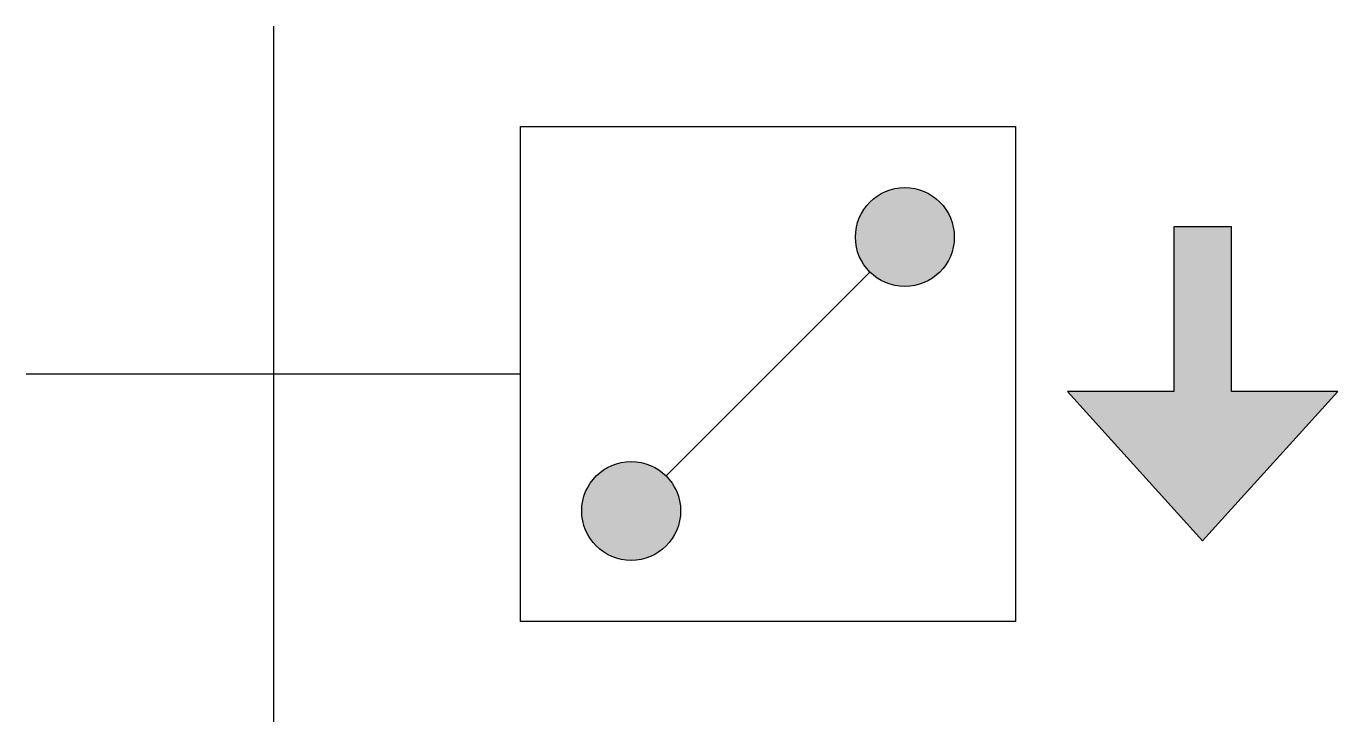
# Model space of a CAD drawing. Header units: metres. Extents: x 0 to 7.96, y -2.11 to 2.11.
import ezdxf

# ---------------------------------------------------------------- set-up
doc = ezdxf.new("R2010")
doc.units = ezdxf.units.M

msp = doc.modelspace()

# ---------------------------------------------------------------- hatches: boundary and pattern name
h = msp.add_hatch(color=256)
h.dxf.hatch_style = 1
edge = h.paths.add_edge_path()
edge.add_arc((5.332, 0.8305), 0.3, 0, 360)
h = msp.add_hatch(color=256)
h.dxf.hatch_style = 1
h.paths.add_polyline_path([(7.3143, 0.8929), (6.9639, 0.8929), (6.9639, -0.1071), (6.3193, -0.1071), (7.1391, -1.0124), (7.959, -0.1071), (7.3143, -0.1071)])
h = msp.add_hatch(color=256)
h.dxf.hatch_style = 1
edge = h.paths.add_edge_path()
edge.add_arc((3.671, -0.8305), 0.3, 0, 360)

# ---------------------------------------------------------------- linework, layer by layer
for p, q in [((1.5, 2.1096), (1.5, -2.1096)), ((3.8831, -0.6184), (5.1199, 0.6184)), ((1.5, 0), (0, 0)), ((3, 0), (1.5, 0))]:
    msp.add_line(p, q)
for points in [[(3, 1.5015), (6.003, 1.5015), (6.003, -1.5015), (3, -1.5015)], [(7.3143, 0.8929), (6.9639, 0.8929), (6.9639, -0.1071), (6.3193, -0.1071), (7.1391, -1.0124), (7.959, -0.1071), (7.3143, -0.1071)]]:
    msp.add_lwpolyline(points, close=True)
for centre in [(5.332, 0.8305), (3.671, -0.8305)]:
    msp.add_circle(centre, 0.3)

doc.saveas('drawing.dxf')
